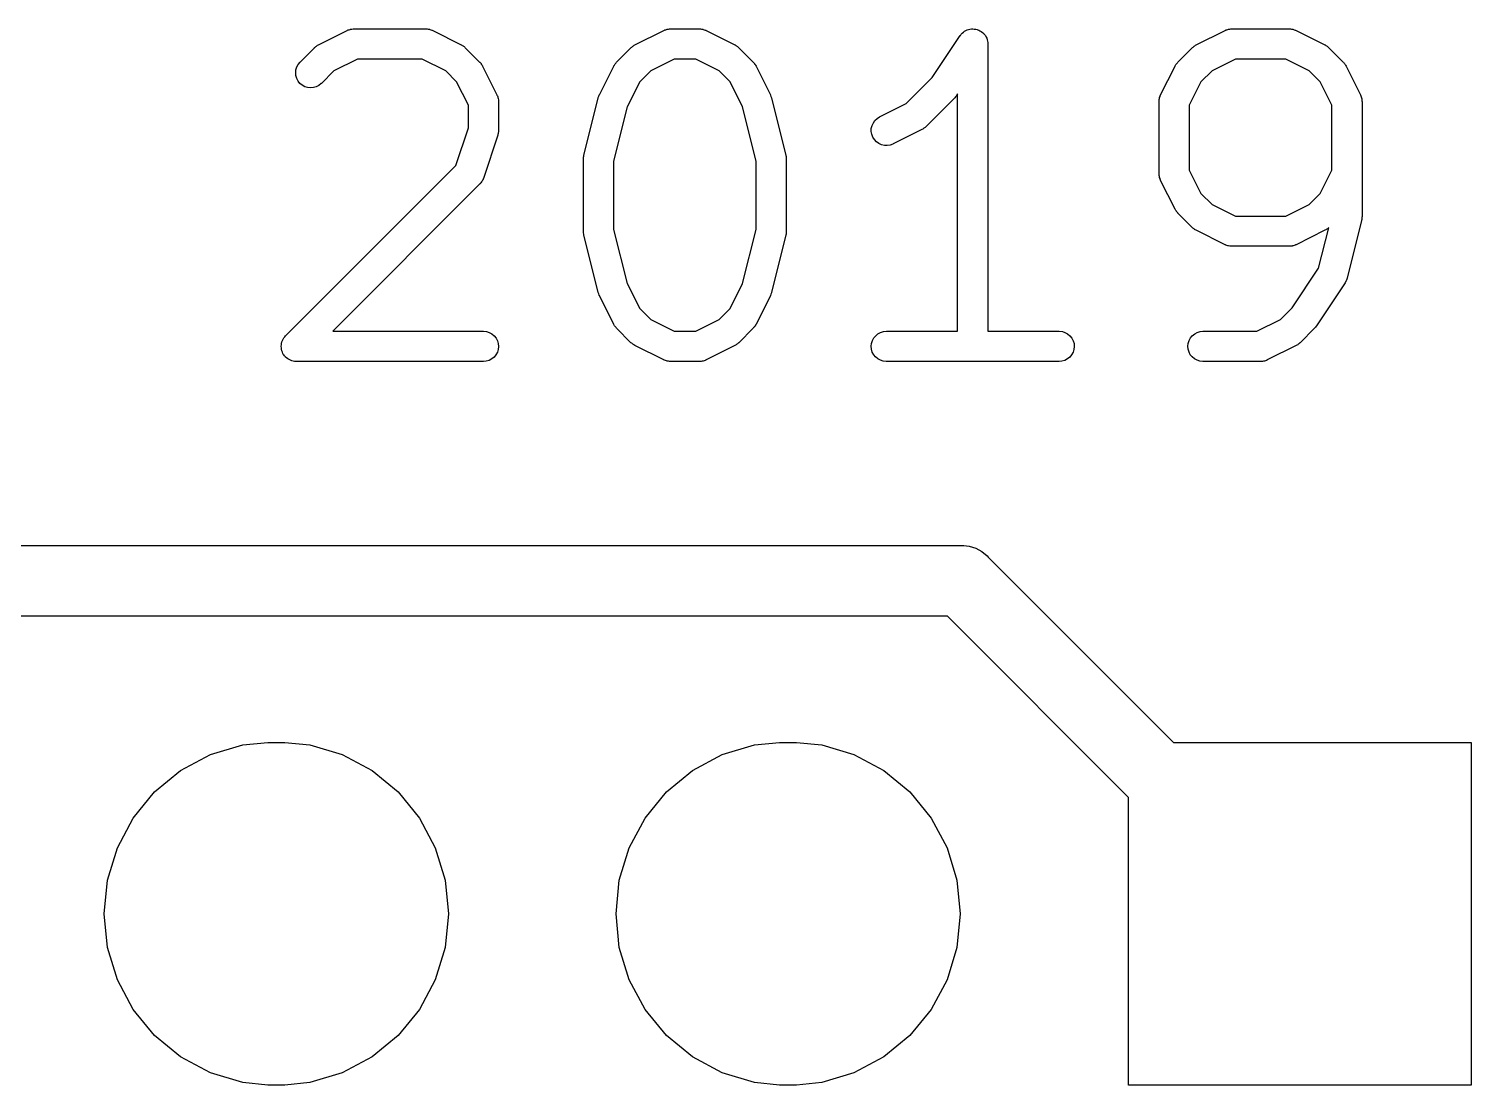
# Model space of a CAD drawing. Extents: x 69 to 174, y -100 to -50.
# Drawn here: x 161.84 to 169, y -57.62 to -52.38 of the extents above; entities that cross this region are included whole.
import ezdxf

# ---------------------------------------------------------------- set-up
doc = ezdxf.new("R2010")
doc.units = 0
doc.layers.add('BLACK', color=7, linetype='CONTINUOUS')

msp = doc.modelspace()

# ---------------------------------------------------------------- linework, layer by layer
at = {"layer": 'BLACK', "linetype": 'CONTINUOUS'}
for p, q in [((163.277, -52.4594), (163.419, -52.388)), ((163.419, -52.388), (163.42, -52.3875)), ((163.42, -52.3875), (163.422, -52.3868)), ((163.422, -52.3868), (163.424, -52.3857)), ((163.424, -52.3857), (163.429, -52.3842)), ((163.429, -52.3842), (163.434, -52.3825)), ((163.434, -52.3825), (163.436, -52.3821)), ((163.436, -52.3821), (163.438, -52.3815)), ((163.438, -52.3815), (163.443, -52.381)), ((163.443, -52.381), (163.449, -52.3802)), ((163.449, -52.3802), (163.451, -52.3803)), ((163.451, -52.3803), (163.453, -52.3801)), ((163.453, -52.3801), (163.81, -52.3801)), ((163.81, -52.3801), (163.811, -52.3801)), ((163.811, -52.3801), (163.813, -52.3803)), ((163.813, -52.3803), (163.816, -52.3803)), ((163.816, -52.3803), (163.821, -52.3811)), ((163.821, -52.3811), (163.826, -52.3817)), ((163.826, -52.3817), (163.828, -52.3824)), ((163.828, -52.3824), (163.83, -52.3828)), ((163.83, -52.3828), (163.835, -52.3846)), ((163.835, -52.3846), (163.84, -52.3861)), ((163.84, -52.3861), (163.842, -52.3872)), ((163.842, -52.3872), (163.844, -52.388)), ((163.844, -52.388), (163.986, -52.4594)), ((164.848, -52.4594), (164.991, -52.388)), ((164.991, -52.388), (164.992, -52.3875)), ((164.992, -52.3875), (164.994, -52.3868)), ((164.994, -52.3868), (164.996, -52.3857)), ((164.996, -52.3857), (165.001, -52.3842)), ((165.001, -52.3842), (165.005, -52.3825)), ((165.005, -52.3825), (165.008, -52.3821)), ((165.008, -52.3821), (165.01, -52.3815)), ((165.01, -52.3815), (165.015, -52.381)), ((165.015, -52.381), (165.02, -52.3802)), ((165.02, -52.3802), (165.022, -52.3803)), ((165.022, -52.3803), (165.024, -52.3801)), ((165.024, -52.3801), (165.167, -52.3801)), ((165.167, -52.3801), (165.168, -52.3801)), ((165.168, -52.3801), (165.17, -52.3803)), ((165.17, -52.3803), (165.173, -52.3803)), ((165.173, -52.3803), (165.178, -52.3811)), ((165.178, -52.3811), (165.183, -52.3817)), ((165.183, -52.3817), (165.185, -52.3824)), ((165.185, -52.3824), (165.187, -52.3828)), ((165.187, -52.3828), (165.192, -52.3846)), ((165.192, -52.3846), (165.197, -52.3861)), ((165.197, -52.3861), (165.199, -52.3872)), ((165.199, -52.3872), (165.201, -52.388)), ((165.201, -52.388), (165.344, -52.4594)), ((166.472, -52.4014), (166.478, -52.3968)), ((166.478, -52.3968), (166.483, -52.3923)), ((166.483, -52.3922), (166.49, -52.3887)), ((166.483, -52.3923), (166.483, -52.3922)), ((166.483, -52.3923), (166.483, -52.3923)), ((166.49, -52.3887), (166.496, -52.3855)), ((166.496, -52.3855), (166.504, -52.3834)), ((166.496, -52.3855), (166.496, -52.3855)), ((166.496, -52.3855), (166.496, -52.3855)), ((166.504, -52.3834), (166.51, -52.3814)), ((166.51, -52.3814), (166.518, -52.3807)), ((166.51, -52.3814), (166.51, -52.3814)), ((166.51, -52.3814), (166.51, -52.3814)), ((166.518, -52.3807), (166.525, -52.3801)), ((166.525, -52.3801), (166.525, -52.3801)), ((166.525, -52.3801), (166.532, -52.3809)), ((166.525, -52.3801), (166.525, -52.3801)), ((166.532, -52.3809), (166.539, -52.3816)), ((166.539, -52.3816), (166.539, -52.3816)), ((166.539, -52.3816), (166.54, -52.3816)), ((166.54, -52.3816), (166.547, -52.3839)), ((166.547, -52.3839), (166.553, -52.3859)), ((166.553, -52.3859), (166.553, -52.386)), ((166.553, -52.386), (166.554, -52.386)), ((166.554, -52.386), (166.56, -52.3896)), ((166.56, -52.3896), (166.566, -52.3929)), ((166.566, -52.3929), (166.566, -52.3929)), ((166.566, -52.3929), (166.566, -52.393)), ((166.566, -52.393), (166.572, -52.3977)), ((166.572, -52.3977), (166.578, -52.4022)), ((167.634, -52.4594), (167.777, -52.388)), ((167.777, -52.3875), (167.78, -52.3868)), ((167.777, -52.388), (167.777, -52.3875)), ((167.78, -52.3868), (167.781, -52.3857)), ((167.781, -52.3857), (167.786, -52.3842)), ((167.786, -52.3842), (167.791, -52.3825)), ((167.791, -52.3825), (167.793, -52.3821)), ((167.793, -52.3821), (167.796, -52.3815)), ((167.796, -52.3815), (167.801, -52.381)), ((167.801, -52.381), (167.806, -52.3802)), ((167.806, -52.3802), (167.808, -52.3803)), ((167.808, -52.3803), (167.81, -52.3801)), ((167.81, -52.3801), (168.096, -52.3801)), ((168.096, -52.3801), (168.097, -52.3801)), ((168.097, -52.3801), (168.099, -52.3803)), ((168.099, -52.3803), (168.101, -52.3803)), ((168.101, -52.3803), (168.106, -52.3811)), ((168.106, -52.3811), (168.111, -52.3817)), ((168.111, -52.3817), (168.113, -52.3824)), ((168.113, -52.3824), (168.116, -52.3828)), ((168.116, -52.3828), (168.12, -52.3846)), ((168.12, -52.3846), (168.125, -52.3861)), ((168.125, -52.3861), (168.127, -52.3872)), ((168.127, -52.3872), (168.129, -52.388)), ((168.129, -52.388), (168.272, -52.4594)), ((163.258, -52.4727), (163.261, -52.4701)), ((163.261, -52.4701), (163.264, -52.4672)), ((163.264, -52.4672), (163.267, -52.4655)), ((163.267, -52.4655), (163.269, -52.4636)), ((163.269, -52.4636), (163.273, -52.4617)), ((163.273, -52.4617), (163.277, -52.4594)), ((163.986, -52.4594), (163.987, -52.4599)), ((163.987, -52.4599), (163.991, -52.4622)), ((163.991, -52.4622), (163.995, -52.4642)), ((163.995, -52.4642), (163.997, -52.4662)), ((163.997, -52.4662), (164, -52.4679)), ((164, -52.4679), (164.003, -52.4708)), ((164.829, -52.4727), (164.832, -52.4701)), ((164.832, -52.4701), (164.836, -52.4672)), ((164.836, -52.4672), (164.838, -52.4655)), ((164.838, -52.4655), (164.841, -52.4636)), ((164.841, -52.4636), (164.844, -52.4617)), ((164.844, -52.4617), (164.848, -52.4594)), ((165.344, -52.4594), (165.345, -52.4599)), ((165.345, -52.4599), (165.348, -52.4622)), ((165.348, -52.4622), (165.352, -52.4642)), ((165.352, -52.4642), (165.354, -52.4662)), ((165.354, -52.4662), (165.357, -52.4679)), ((165.357, -52.4679), (165.36, -52.4708)), ((166.323, -52.6216), (166.462, -52.4135)), ((166.462, -52.4127), (166.463, -52.4126)), ((166.462, -52.4135), (166.462, -52.4127)), ((166.462, -52.4127), (166.462, -52.4127)), ((166.462, -52.4127), (166.462, -52.4127)), ((166.463, -52.4126), (166.467, -52.4072)), ((166.467, -52.4072), (166.472, -52.4015)), ((166.472, -52.4015), (166.472, -52.4014)), ((166.472, -52.4014), (166.472, -52.4014)), ((166.578, -52.4022), (166.578, -52.4023)), ((166.578, -52.4023), (166.578, -52.4023)), ((166.578, -52.4023), (166.583, -52.4083)), ((166.583, -52.4083), (166.587, -52.4136)), ((166.587, -52.4136), (166.587, -52.4136)), ((166.587, -52.4136), (166.587, -52.4137)), ((166.587, -52.4137), (166.591, -52.4206)), ((166.591, -52.4206), (166.594, -52.4265)), ((166.594, -52.4265), (166.594, -52.4265)), ((166.594, -52.4265), (166.594, -52.4266)), ((166.594, -52.4266), (166.596, -52.4338)), ((166.596, -52.4338), (166.598, -52.4405)), ((166.598, -52.4405), (166.598, -52.4406)), ((166.598, -52.4406), (166.598, -52.4406)), ((166.598, -52.4406), (166.599, -52.4479)), ((166.599, -52.4479), (166.599, -52.4551)), ((166.599, -52.4551), (166.599, -53.8801)), ((167.615, -52.4727), (167.618, -52.4701)), ((167.618, -52.4701), (167.621, -52.4672)), ((167.621, -52.4672), (167.624, -52.4655)), ((167.624, -52.4655), (167.626, -52.4636)), ((167.626, -52.4636), (167.63, -52.4617)), ((167.63, -52.4617), (167.634, -52.4594)), ((168.272, -52.4594), (168.273, -52.4599)), ((168.273, -52.4599), (168.277, -52.4622)), ((168.277, -52.4622), (168.28, -52.4642)), ((168.28, -52.4642), (168.283, -52.4662)), ((168.283, -52.4662), (168.285, -52.4679)), ((168.285, -52.4679), (168.288, -52.4708)), ((163.186, -52.5449), (163.257, -52.4735)), ((163.257, -52.4735), (163.258, -52.4727)), ((163.471, -52.5301), (163.354, -52.5881)), ((163.792, -52.5301), (163.471, -52.5301)), ((163.909, -52.5881), (163.792, -52.5301)), ((164.003, -52.4708), (164.006, -52.4735)), ((164.006, -52.4735), (164.077, -52.5449)), ((164.757, -52.5449), (164.828, -52.4735)), ((164.828, -52.4735), (164.829, -52.4727)), ((165.042, -52.5301), (164.926, -52.5881)), ((165.15, -52.5301), (165.042, -52.5301)), ((165.266, -52.5881), (165.15, -52.5301)), ((165.36, -52.4708), (165.363, -52.4735)), ((165.363, -52.4735), (165.435, -52.5449)), ((167.543, -52.5449), (167.614, -52.4735)), ((167.614, -52.4735), (167.615, -52.4727)), ((167.828, -52.5301), (167.712, -52.5881)), ((168.078, -52.5301), (167.828, -52.5301)), ((168.194, -52.5881), (168.078, -52.5301)), ((168.288, -52.4708), (168.292, -52.4735)), ((168.292, -52.4735), (168.363, -52.5449)), ((163.164, -52.5977), (163.165, -52.5831)), ((163.165, -52.6122), (163.164, -52.5977)), ((163.165, -52.5831), (163.169, -52.5691)), ((163.169, -52.6263), (163.165, -52.6122)), ((163.169, -52.5691), (163.176, -52.5562)), ((163.176, -52.5562), (163.186, -52.5449)), ((163.354, -52.5881), (163.292, -52.651)), ((163.963, -52.6424), (163.909, -52.5881)), ((164.077, -52.5449), (164.078, -52.5456)), ((164.078, -52.5456), (164.081, -52.5489)), ((164.081, -52.5489), (164.084, -52.552)), ((164.084, -52.552), (164.085, -52.5546)), ((164.085, -52.5546), (164.087, -52.5571)), ((164.087, -52.5571), (164.089, -52.5608)), ((164.089, -52.5608), (164.091, -52.5644)), ((164.091, -52.5644), (164.163, -52.7072)), ((164.672, -52.7072), (164.743, -52.5644)), ((164.743, -52.5635), (164.746, -52.5599)), ((164.743, -52.5644), (164.743, -52.5635)), ((164.746, -52.5599), (164.748, -52.5562)), ((164.748, -52.5562), (164.75, -52.5538)), ((164.75, -52.5538), (164.751, -52.5512)), ((164.751, -52.5512), (164.754, -52.5482)), ((164.754, -52.5482), (164.757, -52.5449)), ((164.926, -52.5881), (164.872, -52.6424)), ((165.32, -52.6424), (165.266, -52.5881)), ((165.435, -52.5449), (165.435, -52.5456)), ((165.435, -52.5456), (165.438, -52.5489)), ((165.438, -52.5489), (165.441, -52.552)), ((165.441, -52.552), (165.442, -52.5546)), ((165.442, -52.5546), (165.444, -52.5571)), ((165.444, -52.5571), (165.446, -52.5608)), ((165.446, -52.5608), (165.449, -52.5644)), ((165.449, -52.5644), (165.52, -52.7072)), ((167.457, -52.7072), (167.529, -52.5644)), ((167.529, -52.5635), (167.531, -52.5599)), ((167.529, -52.5644), (167.529, -52.5635)), ((167.531, -52.5599), (167.533, -52.5562)), ((167.533, -52.5562), (167.535, -52.5538)), ((167.535, -52.5538), (167.537, -52.5512)), ((167.537, -52.5512), (167.54, -52.5482)), ((167.54, -52.5482), (167.543, -52.5449)), ((167.712, -52.5881), (167.657, -52.6424)), ((168.248, -52.6424), (168.194, -52.5881)), ((168.363, -52.5449), (168.364, -52.5456)), ((168.364, -52.5456), (168.366, -52.5489)), ((168.366, -52.5489), (168.369, -52.552)), ((168.369, -52.552), (168.371, -52.5546)), ((168.371, -52.5546), (168.373, -52.5571)), ((168.373, -52.5571), (168.375, -52.5608)), ((168.375, -52.5608), (168.377, -52.5644)), ((168.377, -52.5644), (168.449, -52.7072)), ((163.176, -52.6392), (163.169, -52.6263)), ((163.185, -52.6506), (163.176, -52.6392)), ((163.196, -52.66), (163.185, -52.6506)), ((163.209, -52.667), (163.196, -52.66)), ((163.223, -52.6713), (163.209, -52.667)), ((163.238, -52.6729), (163.223, -52.6713)), ((163.252, -52.6716), (163.238, -52.6729)), ((163.266, -52.6676), (163.252, -52.6716)), ((163.279, -52.6608), (163.266, -52.6676)), ((163.291, -52.6517), (163.279, -52.6608)), ((163.292, -52.651), (163.291, -52.6517)), ((164.021, -52.7585), (163.963, -52.6424)), ((164.872, -52.6424), (164.809, -52.767)), ((165.382, -52.767), (165.32, -52.6424)), ((166.194, -52.7506), (166.323, -52.6216)), ((167.657, -52.6424), (167.599, -52.7585)), ((168.306, -52.7585), (168.248, -52.6424)), ((164.163, -52.7072), (164.163, -52.7082)), ((164.163, -52.7082), (164.164, -52.7103)), ((164.164, -52.7103), (164.165, -52.7122)), ((164.165, -52.7122), (164.167, -52.7171)), ((164.167, -52.7171), (164.168, -52.7219)), ((164.168, -52.7219), (164.169, -52.7241)), ((164.169, -52.7241), (164.169, -52.7262)), ((164.169, -52.7262), (164.17, -52.7313)), ((164.17, -52.7313), (164.171, -52.7364)), ((164.171, -52.7364), (164.171, -52.7386)), ((164.171, -52.7386), (164.171, -52.7408)), ((164.171, -52.7408), (164.171, -52.8836)), ((164.594, -53.0083), (164.666, -52.7226)), ((164.666, -52.7209), (164.669, -52.7144)), ((164.666, -52.7213), (164.666, -52.7209)), ((164.666, -52.7216), (164.666, -52.7213)), ((164.666, -52.7226), (164.666, -52.7216)), ((164.669, -52.7144), (164.671, -52.7079)), ((164.671, -52.7076), (164.672, -52.7072)), ((164.671, -52.7079), (164.671, -52.7076)), ((165.52, -52.7072), (165.52, -52.7082)), ((165.52, -52.7082), (165.521, -52.7085)), ((165.521, -52.7085), (165.521, -52.7088)), ((165.521, -52.7088), (165.523, -52.7154)), ((165.523, -52.7154), (165.526, -52.7219)), ((165.526, -52.7219), (165.526, -52.7223)), ((165.526, -52.7223), (165.526, -52.7226)), ((165.526, -52.7226), (165.597, -53.0083)), ((166.062, -52.8166), (166.194, -52.7506)), ((166.435, -52.7224), (166.292, -52.8652)), ((166.439, -52.7171), (166.435, -52.7224)), ((166.443, -52.7118), (166.439, -52.7171)), ((166.444, -52.7111), (166.443, -52.7118)), ((166.449, -52.7028), (166.444, -52.711)), ((166.444, -52.711), (166.444, -52.7111)), ((166.444, -52.7111), (166.444, -52.7111)), ((166.444, -52.7111), (166.444, -52.7111)), ((166.449, -53.8801), (166.449, -52.7028)), ((167.449, -52.7397), (167.45, -52.7375)), ((167.449, -52.7408), (167.449, -52.7397)), ((167.449, -53.0979), (167.449, -52.7408)), ((167.45, -52.7303), (167.451, -52.7252)), ((167.45, -52.7353), (167.45, -52.7303)), ((167.45, -52.7375), (167.45, -52.7353)), ((167.451, -52.7252), (167.452, -52.7231)), ((167.452, -52.7209), (167.454, -52.7161)), ((167.452, -52.7231), (167.452, -52.7209)), ((167.454, -52.7161), (167.455, -52.7112)), ((167.455, -52.7112), (167.456, -52.7093)), ((167.456, -52.7093), (167.457, -52.7072)), ((168.449, -52.7072), (168.449, -52.7082)), ((168.449, -52.7082), (168.45, -52.7103)), ((168.45, -52.7103), (168.451, -52.7122)), ((168.451, -52.7122), (168.452, -52.7171)), ((168.452, -52.7171), (168.454, -52.7219)), ((168.454, -52.7219), (168.454, -52.7241)), ((168.454, -52.7241), (168.455, -52.7262)), ((168.455, -52.7262), (168.456, -52.7313)), ((168.456, -52.7313), (168.456, -52.7364)), ((168.456, -52.7364), (168.456, -52.7386)), ((168.456, -52.7386), (168.457, -52.7408)), ((168.457, -52.7408), (168.457, -53.3122)), ((164.021, -52.8715), (164.021, -52.7585)), ((164.809, -52.767), (164.742, -53.0357)), ((165.449, -53.0357), (165.382, -52.767)), ((166.039, -52.8344), (166.05, -52.8244)), ((166.05, -52.8244), (166.062, -52.8166)), ((167.599, -52.7585), (167.599, -53.0802)), ((168.306, -53.0802), (168.306, -52.7585)), ((163.959, -53.0574), (164.021, -52.8715)), ((164.169, -52.8992), (164.168, -52.9033)), ((164.17, -52.8931), (164.169, -52.8961)), ((164.169, -52.8961), (164.169, -52.8992)), ((164.171, -52.8847), (164.17, -52.8889)), ((164.17, -52.8889), (164.17, -52.8931)), ((164.171, -52.8836), (164.171, -52.8847)), ((166.021, -52.8739), (166.025, -52.8597)), ((166.021, -52.8886), (166.021, -52.8739)), ((166.023, -52.903), (166.021, -52.8886)), ((166.025, -52.8597), (166.031, -52.8463)), ((166.031, -52.8463), (166.039, -52.8344)), ((166.272, -52.8793), (166.129, -52.9507)), ((166.276, -52.8771), (166.272, -52.8793)), ((166.279, -52.8751), (166.276, -52.8771)), ((166.282, -52.8732), (166.279, -52.8751)), ((166.285, -52.8715), (166.282, -52.8732)), ((166.288, -52.8686), (166.285, -52.8715)), ((166.291, -52.866), (166.288, -52.8686)), ((166.292, -52.8652), (166.291, -52.866)), ((164.167, -52.9074), (164.096, -53.1216)), ((164.168, -52.9033), (164.167, -52.9074)), ((166.028, -52.9167), (166.023, -52.903)), ((166.036, -52.9292), (166.028, -52.9167)), ((166.046, -52.9399), (166.036, -52.9292)), ((166.058, -52.9484), (166.046, -52.9399)), ((166.071, -52.9545), (166.058, -52.9484)), ((166.086, -52.9579), (166.071, -52.9545)), ((166.1, -52.9585), (166.086, -52.9579)), ((166.115, -52.9562), (166.1, -52.9585)), ((166.128, -52.9512), (166.115, -52.9562)), ((166.129, -52.9507), (166.128, -52.9512)), ((164.592, -53.0228), (164.593, -53.0168)), ((164.592, -53.0241), (164.592, -53.0228)), ((164.592, -53.0255), (164.592, -53.0241)), ((164.592, -53.0265), (164.592, -53.0255)), ((164.592, -53.3836), (164.592, -53.0265)), ((164.593, -53.0168), (164.594, -53.0109)), ((164.594, -53.0096), (164.594, -53.0083)), ((164.594, -53.0109), (164.594, -53.0096)), ((164.742, -53.0357), (164.742, -53.3744)), ((165.449, -53.3744), (165.449, -53.0357)), ((165.597, -53.0083), (165.597, -53.0093)), ((165.597, -53.0093), (165.598, -53.0107)), ((165.598, -53.0107), (165.598, -53.0119)), ((165.598, -53.0119), (165.599, -53.0179)), ((165.599, -53.0179), (165.599, -53.0238)), ((165.599, -53.0238), (165.599, -53.0252)), ((165.599, -53.0252), (165.599, -53.0265)), ((165.599, -53.0265), (165.599, -53.3836)), ((163.114, -53.902), (163.959, -53.0574)), ((167.45, -53.1001), (167.449, -53.0979)), ((167.449, -53.1023), (167.45, -53.1001)), ((167.45, -53.1074), (167.449, -53.1023)), ((167.451, -53.1125), (167.45, -53.1074)), ((167.451, -53.1146), (167.451, -53.1125)), ((167.599, -53.0802), (167.657, -53.1964)), ((168.248, -53.1964), (168.306, -53.0802)), ((164.077, -53.151), (163.348, -53.8801)), ((164.079, -53.1493), (164.077, -53.151)), ((164.08, -53.1478), (164.079, -53.1493)), ((164.083, -53.1436), (164.08, -53.1478)), ((164.087, -53.1396), (164.083, -53.1436)), ((164.088, -53.1377), (164.087, -53.1396)), ((164.089, -53.1359), (164.088, -53.1377)), ((164.091, -53.1313), (164.089, -53.1359)), ((164.094, -53.1268), (164.091, -53.1313)), ((164.095, -53.1226), (164.094, -53.1246)), ((164.094, -53.1246), (164.094, -53.1268)), ((164.096, -53.1216), (164.095, -53.1226)), ((167.452, -53.1168), (167.451, -53.1146)), ((167.454, -53.1216), (167.452, -53.1168)), ((167.455, -53.1265), (167.454, -53.1216)), ((167.456, -53.1285), (167.455, -53.1265)), ((167.457, -53.1305), (167.456, -53.1285)), ((167.457, -53.1315), (167.457, -53.1305)), ((167.529, -53.2743), (167.457, -53.1315)), ((167.657, -53.1964), (167.712, -53.2506)), ((167.712, -53.2506), (167.828, -53.3086)), ((168.078, -53.3086), (168.194, -53.2506)), ((168.194, -53.2506), (168.248, -53.1964)), ((167.531, -53.2779), (167.529, -53.2743)), ((167.533, -53.2816), (167.531, -53.2779)), ((167.535, -53.2841), (167.533, -53.2816)), ((167.536, -53.2867), (167.535, -53.2841)), ((167.539, -53.2898), (167.536, -53.2867)), ((167.542, -53.2931), (167.539, -53.2898)), ((167.543, -53.2938), (167.542, -53.2931)), ((167.614, -53.3652), (167.543, -53.2938)), ((167.828, -53.3086), (168.078, -53.3086)), ((168.455, -53.3278), (168.454, -53.3291)), ((168.454, -53.3291), (168.454, -53.3304)), ((168.456, -53.3219), (168.455, -53.3278)), ((168.457, -53.3122), (168.456, -53.3133)), ((168.456, -53.3133), (168.456, -53.3146)), ((168.456, -53.3146), (168.456, -53.3159)), ((168.456, -53.3159), (168.456, -53.3219)), ((164.592, -53.385), (164.592, -53.3836)), ((164.592, -53.3863), (164.592, -53.385)), ((164.593, -53.3922), (164.592, -53.3863)), ((164.594, -53.3982), (164.593, -53.3922)), ((164.594, -53.3995), (164.594, -53.3982)), ((164.594, -53.4008), (164.594, -53.3995)), ((164.594, -53.4018), (164.594, -53.4008)), ((164.742, -53.3744), (164.809, -53.6432)), ((165.382, -53.6432), (165.449, -53.3744)), ((165.598, -53.3992), (165.597, -53.4005)), ((165.597, -53.4005), (165.597, -53.4018)), ((165.599, -53.3874), (165.598, -53.3933)), ((165.598, -53.3933), (165.598, -53.3992)), ((165.599, -53.3836), (165.599, -53.3847)), ((165.599, -53.3847), (165.599, -53.386)), ((165.599, -53.386), (165.599, -53.3874)), ((167.617, -53.3679), (167.614, -53.3652)), ((167.62, -53.3709), (167.617, -53.3679)), ((167.623, -53.3726), (167.62, -53.3709)), ((167.625, -53.3745), (167.623, -53.3726)), ((167.629, -53.3765), (167.625, -53.3745)), ((167.633, -53.3788), (167.629, -53.3765)), ((167.634, -53.3793), (167.633, -53.3788)), ((167.777, -53.4507), (167.634, -53.3793)), ((168.272, -53.3793), (168.129, -53.4507)), ((168.24, -53.5671), (168.291, -53.3662)), ((168.276, -53.3771), (168.272, -53.3793)), ((168.279, -53.3751), (168.276, -53.3771)), ((168.282, -53.3732), (168.279, -53.3751)), ((168.285, -53.3715), (168.282, -53.3732)), ((168.288, -53.3686), (168.285, -53.3715)), ((168.291, -53.3662), (168.288, -53.3686)), ((168.454, -53.3304), (168.383, -53.6161)), ((164.666, -53.6875), (164.594, -53.4018)), ((165.597, -53.4018), (165.526, -53.6875)), ((167.779, -53.4515), (167.777, -53.4507)), ((167.781, -53.4526), (167.779, -53.4515)), ((167.785, -53.4541), (167.781, -53.4526)), ((167.79, -53.456), (167.785, -53.4541)), ((167.792, -53.4563), (167.79, -53.456)), ((167.794, -53.457), (167.792, -53.4563)), ((167.8, -53.4576), (167.794, -53.457)), ((167.805, -53.4584), (167.8, -53.4576)), ((167.807, -53.4584), (167.805, -53.4584)), ((167.809, -53.4586), (167.807, -53.4584)), ((167.81, -53.4586), (167.809, -53.4586)), ((168.096, -53.4586), (167.81, -53.4586)), ((168.098, -53.4584), (168.096, -53.4586)), ((168.1, -53.4585), (168.098, -53.4584)), ((168.105, -53.4577), (168.1, -53.4585)), ((168.11, -53.4572), (168.105, -53.4577)), ((168.112, -53.4566), (168.11, -53.4572)), ((168.115, -53.4562), (168.112, -53.4566)), ((168.119, -53.4545), (168.115, -53.4562)), ((168.124, -53.453), (168.119, -53.4545)), ((168.126, -53.4519), (168.124, -53.453)), ((168.128, -53.4512), (168.126, -53.4519)), ((168.129, -53.4507), (168.128, -53.4512)), ((168.109, -53.7644), (168.24, -53.5671)), ((164.809, -53.6432), (164.872, -53.7678)), ((165.32, -53.7678), (165.382, -53.6432)), ((168.372, -53.6395), (168.23, -53.8538)), ((168.375, -53.6351), (168.372, -53.6395)), ((168.377, -53.6308), (168.375, -53.6351)), ((168.378, -53.6287), (168.377, -53.6308)), ((168.379, -53.6266), (168.378, -53.6287)), ((168.381, -53.6218), (168.379, -53.6266)), ((168.383, -53.6171), (168.381, -53.6218)), ((168.383, -53.6161), (168.383, -53.6171)), ((164.666, -53.6879), (164.666, -53.6875)), ((164.666, -53.6882), (164.666, -53.6879)), ((164.668, -53.6947), (164.666, -53.6882)), ((164.671, -53.7013), (164.668, -53.6947)), ((164.671, -53.7016), (164.671, -53.7013)), ((164.671, -53.702), (164.671, -53.7016)), ((164.672, -53.7029), (164.671, -53.702)), ((164.743, -53.8458), (164.672, -53.7029)), ((165.52, -53.7029), (165.449, -53.8458)), ((165.523, -53.6957), (165.52, -53.7023)), ((165.52, -53.7023), (165.52, -53.7026)), ((165.52, -53.7026), (165.52, -53.7029)), ((165.525, -53.6892), (165.523, -53.6957)), ((165.526, -53.6875), (165.525, -53.6886)), ((165.525, -53.6886), (165.525, -53.6889)), ((165.525, -53.6889), (165.525, -53.6892)), ((164.872, -53.7678), (164.926, -53.822)), ((164.926, -53.822), (165.042, -53.8801)), ((165.15, -53.8801), (165.266, -53.822)), ((165.266, -53.822), (165.32, -53.7678)), ((167.935, -53.8801), (168.051, -53.822)), ((168.051, -53.822), (168.109, -53.7644)), ((163.348, -53.8801), (164.096, -53.8801)), ((164.096, -53.8801), (164.097, -53.8801)), ((164.097, -53.8801), (164.111, -53.8817)), ((164.111, -53.8817), (164.125, -53.8861)), ((164.125, -53.8861), (164.138, -53.8932)), ((164.138, -53.8932), (164.149, -53.9026)), ((164.745, -53.8493), (164.743, -53.8458)), ((164.747, -53.8531), (164.745, -53.8493)), ((164.749, -53.8555), (164.747, -53.8531)), ((164.751, -53.8581), (164.749, -53.8555)), ((164.754, -53.8612), (164.751, -53.8581)), ((164.756, -53.8645), (164.754, -53.8612)), ((164.757, -53.8652), (164.756, -53.8645)), ((164.828, -53.9367), (164.757, -53.8652)), ((165.042, -53.8801), (165.15, -53.8801)), ((165.435, -53.8652), (165.363, -53.9367)), ((165.437, -53.862), (165.435, -53.8652)), ((165.44, -53.859), (165.437, -53.862)), ((165.442, -53.8564), (165.44, -53.859)), ((165.444, -53.8539), (165.442, -53.8564)), ((165.446, -53.8502), (165.444, -53.8539)), ((165.448, -53.8467), (165.446, -53.8502)), ((165.449, -53.8458), (165.448, -53.8467)), ((166.043, -53.9019), (166.054, -53.8926)), ((166.054, -53.8926), (166.067, -53.8857)), ((166.067, -53.8857), (166.081, -53.8815)), ((166.081, -53.8815), (166.096, -53.8801)), ((166.096, -53.8801), (166.449, -53.8801)), ((166.599, -53.8801), (166.953, -53.8801)), ((166.953, -53.8801), (166.954, -53.8801)), ((166.954, -53.8801), (166.969, -53.8817)), ((166.969, -53.8817), (166.982, -53.8861)), ((166.982, -53.8861), (166.995, -53.8932)), ((166.995, -53.8932), (167.007, -53.9026)), ((167.614, -53.9019), (167.626, -53.8926)), ((167.626, -53.8926), (167.639, -53.8857)), ((167.639, -53.8857), (167.653, -53.8815)), ((167.653, -53.8815), (167.667, -53.8801)), ((167.667, -53.8801), (167.935, -53.8801)), ((168.22, -53.8652), (168.149, -53.9367)), ((168.225, -53.8599), (168.22, -53.8652)), ((168.229, -53.8547), (168.225, -53.8599)), ((168.23, -53.8539), (168.229, -53.8547)), ((168.23, -53.8538), (168.23, -53.8539)), ((168.23, -53.8539), (168.23, -53.8539)), ((168.23, -53.8539), (168.23, -53.8539)), ((163.092, -53.9545), (163.093, -53.9474)), ((163.092, -53.9547), (163.092, -53.9545)), ((163.092, -53.9548), (163.092, -53.9547)), ((163.093, -53.962), (163.092, -53.9548)), ((163.093, -53.9474), (163.094, -53.9402)), ((163.094, -53.9691), (163.093, -53.962)), ((163.094, -53.94), (163.096, -53.9329)), ((163.094, -53.9401), (163.094, -53.94)), ((163.094, -53.9402), (163.094, -53.9401)), ((163.094, -53.9693), (163.094, -53.9691)), ((163.094, -53.9694), (163.094, -53.9693)), ((163.096, -53.9763), (163.094, -53.9694)), ((163.096, -53.9329), (163.098, -53.9262)), ((163.098, -53.926), (163.102, -53.9197)), ((163.098, -53.9261), (163.098, -53.926)), ((163.098, -53.9262), (163.098, -53.9261)), ((163.102, -53.9197), (163.105, -53.9133)), ((163.105, -53.9131), (163.11, -53.9076)), ((163.105, -53.9132), (163.105, -53.9131)), ((163.105, -53.9133), (163.105, -53.9132)), ((163.11, -53.9076), (163.114, -53.902)), ((164.149, -53.9026), (164.159, -53.914)), ((164.159, -53.914), (164.165, -53.927)), ((164.165, -53.927), (164.169, -53.941)), ((164.169, -53.9702), (164.165, -53.9841)), ((164.169, -53.941), (164.171, -53.9556)), ((164.171, -53.9556), (164.169, -53.9702)), ((164.832, -53.9393), (164.828, -53.9367)), ((164.835, -53.9423), (164.832, -53.9393)), ((164.837, -53.944), (164.835, -53.9423)), ((164.84, -53.946), (164.837, -53.944)), ((164.843, -53.948), (164.84, -53.946)), ((164.847, -53.9502), (164.843, -53.948)), ((164.848, -53.9507), (164.847, -53.9502)), ((164.991, -54.0222), (164.848, -53.9507)), ((165.344, -53.9507), (165.201, -54.0222)), ((165.347, -53.9485), (165.344, -53.9507)), ((165.351, -53.9465), (165.347, -53.9485)), ((165.353, -53.9446), (165.351, -53.9465)), ((165.356, -53.9429), (165.353, -53.9446)), ((165.359, -53.94), (165.356, -53.9429)), ((165.362, -53.9374), (165.359, -53.94)), ((165.363, -53.9367), (165.362, -53.9374)), ((166.021, -53.9545), (166.022, -53.94)), ((166.022, -53.9691), (166.021, -53.9545)), ((166.022, -53.94), (166.027, -53.926)), ((166.026, -53.9832), (166.022, -53.9691)), ((166.027, -53.926), (166.034, -53.9131)), ((166.034, -53.9131), (166.043, -53.9019)), ((167.007, -53.9026), (167.016, -53.914)), ((167.016, -53.914), (167.022, -53.927)), ((167.022, -53.927), (167.027, -53.941)), ((167.026, -53.9702), (167.022, -53.9841)), ((167.028, -53.9556), (167.026, -53.9702)), ((167.027, -53.941), (167.028, -53.9556)), ((167.592, -53.9545), (167.594, -53.94)), ((167.594, -53.9691), (167.592, -53.9545)), ((167.594, -53.94), (167.598, -53.926)), ((167.598, -53.9832), (167.594, -53.9691)), ((167.598, -53.926), (167.605, -53.9131)), ((167.605, -53.9131), (167.614, -53.9019)), ((168.129, -53.9507), (167.986, -54.0222)), ((168.133, -53.9485), (168.129, -53.9507)), ((168.137, -53.9465), (168.133, -53.9485)), ((168.139, -53.9446), (168.137, -53.9465)), ((168.142, -53.9429), (168.139, -53.9446)), ((168.145, -53.94), (168.142, -53.9429)), ((168.148, -53.9374), (168.145, -53.94)), ((168.149, -53.9367), (168.148, -53.9374)), ((163.098, -53.9832), (163.096, -53.9763)), ((163.098, -53.9833), (163.098, -53.9832)), ((163.098, -53.9834), (163.098, -53.9833)), ((163.101, -53.9899), (163.098, -53.9834)), ((163.104, -53.9961), (163.101, -53.9899)), ((163.105, -53.9962), (163.104, -53.9961)), ((163.105, -53.9964), (163.105, -53.9962)), ((163.109, -54.002), (163.105, -53.9964)), ((163.114, -54.0075), (163.109, -54.002)), ((163.114, -54.0076), (163.114, -54.0075)), ((163.114, -54.0077), (163.114, -54.0076)), ((163.119, -54.0123), (163.114, -54.0077)), ((163.125, -54.017), (163.119, -54.0123)), ((163.125, -54.0171), (163.125, -54.017)), ((163.125, -54.017), (163.125, -54.017)), ((163.131, -54.0206), (163.125, -54.0171)), ((163.138, -54.024), (163.131, -54.0206)), ((163.138, -54.0241), (163.138, -54.024)), ((163.138, -54.024), (163.138, -54.024)), ((163.145, -54.0263), (163.138, -54.0241)), ((163.152, -54.0284), (163.145, -54.0263)), ((163.152, -54.0285), (163.152, -54.0284)), ((163.152, -54.0284), (163.152, -54.0284)), ((163.159, -54.0293), (163.152, -54.0285)), ((163.166, -54.0301), (163.159, -54.0293)), ((163.167, -54.0301), (163.166, -54.0301)), ((163.166, -54.0301), (163.166, -54.0301)), ((163.166, -54.0301), (163.166, -54.0301)), ((163.166, -54.0301), (163.166, -54.0301)), ((164.096, -54.0301), (163.167, -54.0301)), ((164.11, -54.0286), (164.096, -54.0301)), ((164.124, -54.0244), (164.11, -54.0286)), ((164.137, -54.0175), (164.124, -54.0244)), ((164.149, -54.0083), (164.137, -54.0175)), ((164.158, -53.997), (164.149, -54.0083)), ((164.165, -53.9841), (164.158, -53.997)), ((164.993, -54.0229), (164.991, -54.0222)), ((164.995, -54.024), (164.993, -54.0229)), ((165, -54.0256), (164.995, -54.024)), ((165.004, -54.0274), (165, -54.0256)), ((165.007, -54.0278), (165.004, -54.0274)), ((165.009, -54.0284), (165.007, -54.0278)), ((165.014, -54.029), (165.009, -54.0284)), ((165.019, -54.0299), (165.014, -54.029)), ((165.021, -54.0298), (165.019, -54.0299)), ((165.023, -54.0301), (165.021, -54.0298)), ((165.024, -54.0301), (165.023, -54.0301)), ((165.167, -54.0301), (165.024, -54.0301)), ((165.169, -54.0299), (165.167, -54.0301)), ((165.172, -54.0299), (165.169, -54.0299)), ((165.177, -54.0291), (165.172, -54.0299)), ((165.182, -54.0286), (165.177, -54.0291)), ((165.184, -54.028), (165.182, -54.0286)), ((165.186, -54.0277), (165.184, -54.028)), ((165.191, -54.0259), (165.186, -54.0277)), ((165.196, -54.0244), (165.191, -54.0259)), ((165.198, -54.0234), (165.196, -54.0244)), ((165.2, -54.0226), (165.198, -54.0234)), ((165.201, -54.0222), (165.2, -54.0226)), ((166.033, -53.9961), (166.026, -53.9832)), ((166.042, -54.0075), (166.033, -53.9961)), ((166.053, -54.017), (166.042, -54.0075)), ((166.066, -54.024), (166.053, -54.017)), ((166.08, -54.0284), (166.066, -54.024)), ((166.095, -54.0301), (166.08, -54.0284)), ((166.096, -54.0301), (166.095, -54.0301)), ((166.953, -54.0301), (166.096, -54.0301)), ((166.967, -54.0286), (166.953, -54.0301)), ((166.982, -54.0244), (166.967, -54.0286)), ((166.994, -54.0175), (166.982, -54.0244)), ((167.006, -54.0083), (166.994, -54.0175)), ((167.015, -53.997), (167.006, -54.0083)), ((167.022, -53.9841), (167.015, -53.997)), ((167.604, -53.9961), (167.598, -53.9832)), ((167.614, -54.0075), (167.604, -53.9961)), ((167.625, -54.017), (167.614, -54.0075)), ((167.638, -54.024), (167.625, -54.017)), ((167.652, -54.0284), (167.638, -54.024)), ((167.666, -54.0301), (167.652, -54.0284)), ((167.667, -54.0301), (167.666, -54.0301)), ((167.953, -54.0301), (167.667, -54.0301)), ((167.955, -54.0299), (167.953, -54.0301)), ((167.957, -54.0299), (167.955, -54.0299)), ((167.962, -54.0291), (167.957, -54.0299)), ((167.967, -54.0286), (167.962, -54.0291)), ((167.97, -54.028), (167.967, -54.0286)), ((167.972, -54.0277), (167.97, -54.028)), ((167.977, -54.0259), (167.972, -54.0277)), ((167.982, -54.0244), (167.977, -54.0259)), ((167.983, -54.0234), (167.982, -54.0244)), ((167.986, -54.0226), (167.983, -54.0234)), ((167.986, -54.0222), (167.986, -54.0226)), ((154.208, -54.943), (166.463, -54.943)), ((166.463, -54.943), (166.472, -54.9422)), ((166.472, -54.9422), (166.48, -54.943)), ((166.48, -54.943), (166.506, -54.9455)), ((166.506, -54.9455), (166.539, -54.9555)), ((166.539, -54.9555), (166.569, -54.9718)), ((166.569, -54.9718), (166.596, -54.9937)), ((166.596, -54.9937), (166.601, -55.0003)), ((166.601, -55.0003), (167.52, -55.919)), ((166.399, -55.293), (154.208, -55.293)), ((167.298, -56.1919), (166.399, -55.293)), ((162.741, -55.9799), (162.901, -55.9313)), ((162.901, -55.9313), (163.026, -55.919)), ((163.026, -55.919), (163.11, -55.919)), ((163.11, -55.919), (163.235, -55.9313)), ((163.235, -55.9313), (163.395, -55.9799)), ((165.281, -55.9799), (165.441, -55.9313)), ((165.441, -55.9313), (165.566, -55.919)), ((165.566, -55.919), (165.65, -55.919)), ((165.65, -55.919), (165.775, -55.9313)), ((165.775, -55.9313), (165.935, -55.9799)), ((167.52, -55.919), (168.998, -55.919)), ((168.998, -55.919), (168.998, -57.619)), ((162.593, -56.0588), (162.741, -55.9799)), ((163.395, -55.9799), (163.543, -56.0588)), ((165.133, -56.0588), (165.281, -55.9799)), ((165.935, -55.9799), (166.083, -56.0588)), ((162.464, -56.1651), (162.593, -56.0588)), ((163.543, -56.0588), (163.672, -56.1651)), ((165.004, -56.1651), (165.133, -56.0588)), ((166.083, -56.0588), (166.212, -56.1651)), ((162.358, -56.2945), (162.464, -56.1651)), ((163.672, -56.1651), (163.778, -56.2945)), ((164.898, -56.2945), (165.004, -56.1651)), ((166.212, -56.1651), (166.318, -56.2945)), ((167.298, -57.619), (167.298, -56.1919)), ((162.279, -56.4421), (162.358, -56.2945)), ((163.778, -56.2945), (163.857, -56.4421)), ((164.819, -56.4421), (164.898, -56.2945)), ((166.318, -56.2945), (166.397, -56.4421)), ((162.23, -56.6024), (162.279, -56.4421)), ((163.857, -56.4421), (163.906, -56.6024)), ((164.77, -56.6024), (164.819, -56.4421)), ((166.397, -56.4421), (166.446, -56.6024)), ((162.214, -56.769), (162.23, -56.6024)), ((163.906, -56.6024), (163.922, -56.769)), ((164.754, -56.769), (164.77, -56.6024)), ((166.446, -56.6024), (166.462, -56.769)), ((162.23, -56.9356), (162.214, -56.769)), ((163.922, -56.769), (163.906, -56.9356)), ((164.77, -56.9356), (164.754, -56.769)), ((166.462, -56.769), (166.446, -56.9356)), ((162.279, -57.0959), (162.23, -56.9356)), ((163.906, -56.9356), (163.857, -57.0959)), ((164.819, -57.0959), (164.77, -56.9356)), ((166.446, -56.9356), (166.397, -57.0959)), ((162.358, -57.2435), (162.279, -57.0959)), ((163.857, -57.0959), (163.778, -57.2435)), ((164.898, -57.2435), (164.819, -57.0959)), ((166.397, -57.0959), (166.318, -57.2435)), ((162.464, -57.3729), (162.358, -57.2435)), ((163.778, -57.2435), (163.672, -57.3729)), ((165.004, -57.3729), (164.898, -57.2435)), ((166.318, -57.2435), (166.212, -57.3729)), ((162.593, -57.4792), (162.464, -57.3729)), ((163.672, -57.3729), (163.543, -57.4792)), ((165.133, -57.4792), (165.004, -57.3729)), ((166.212, -57.3729), (166.083, -57.4792)), ((162.741, -57.5581), (162.593, -57.4792)), ((163.543, -57.4792), (163.395, -57.5581)), ((165.281, -57.5581), (165.133, -57.4792)), ((166.083, -57.4792), (165.935, -57.5581)), ((162.901, -57.6067), (162.741, -57.5581)), ((163.026, -57.619), (162.901, -57.6067)), ((163.11, -57.619), (163.026, -57.619)), ((163.235, -57.6067), (163.11, -57.619)), ((163.395, -57.5581), (163.235, -57.6067)), ((165.441, -57.6067), (165.281, -57.5581)), ((165.566, -57.619), (165.441, -57.6067)), ((165.65, -57.619), (165.566, -57.619)), ((165.775, -57.6067), (165.65, -57.619)), ((165.935, -57.5581), (165.775, -57.6067)), ((168.998, -57.619), (167.298, -57.619))]:
    msp.add_line(p, q, dxfattribs=at)

doc.saveas('drawing.dxf')
